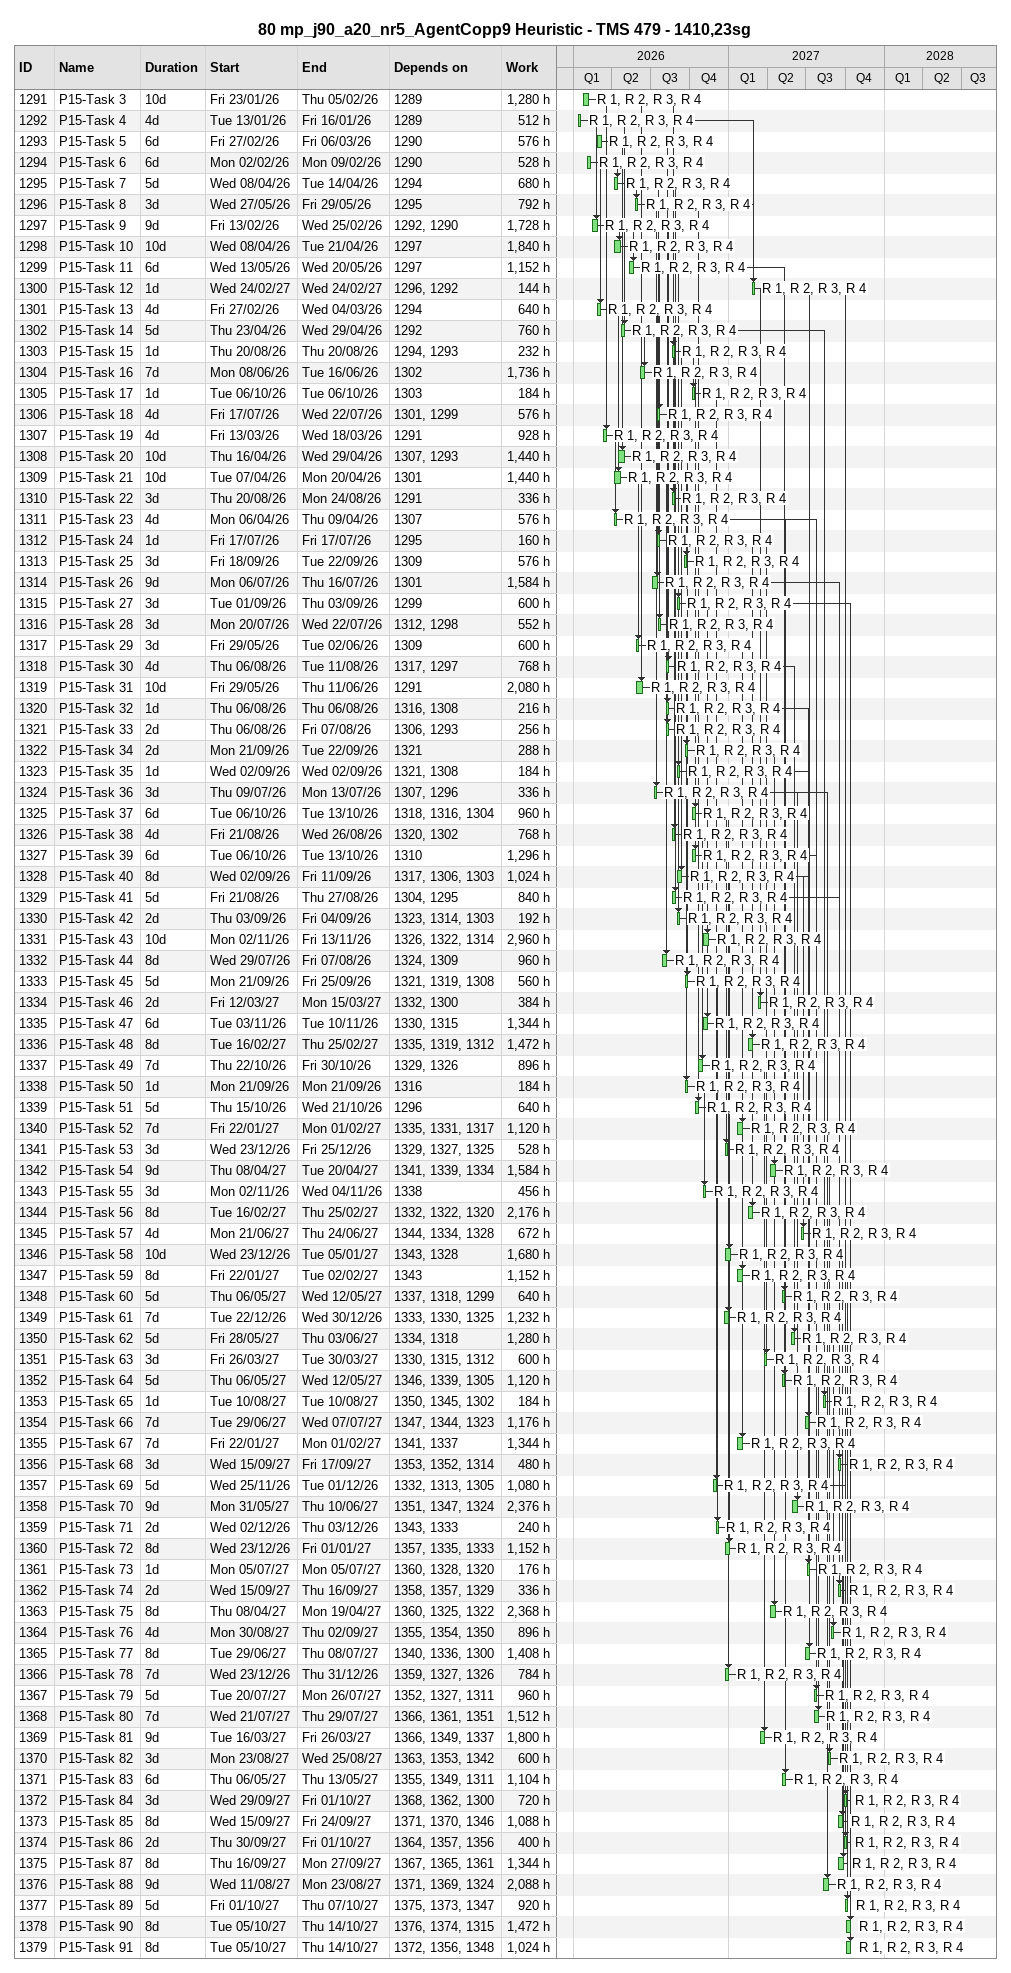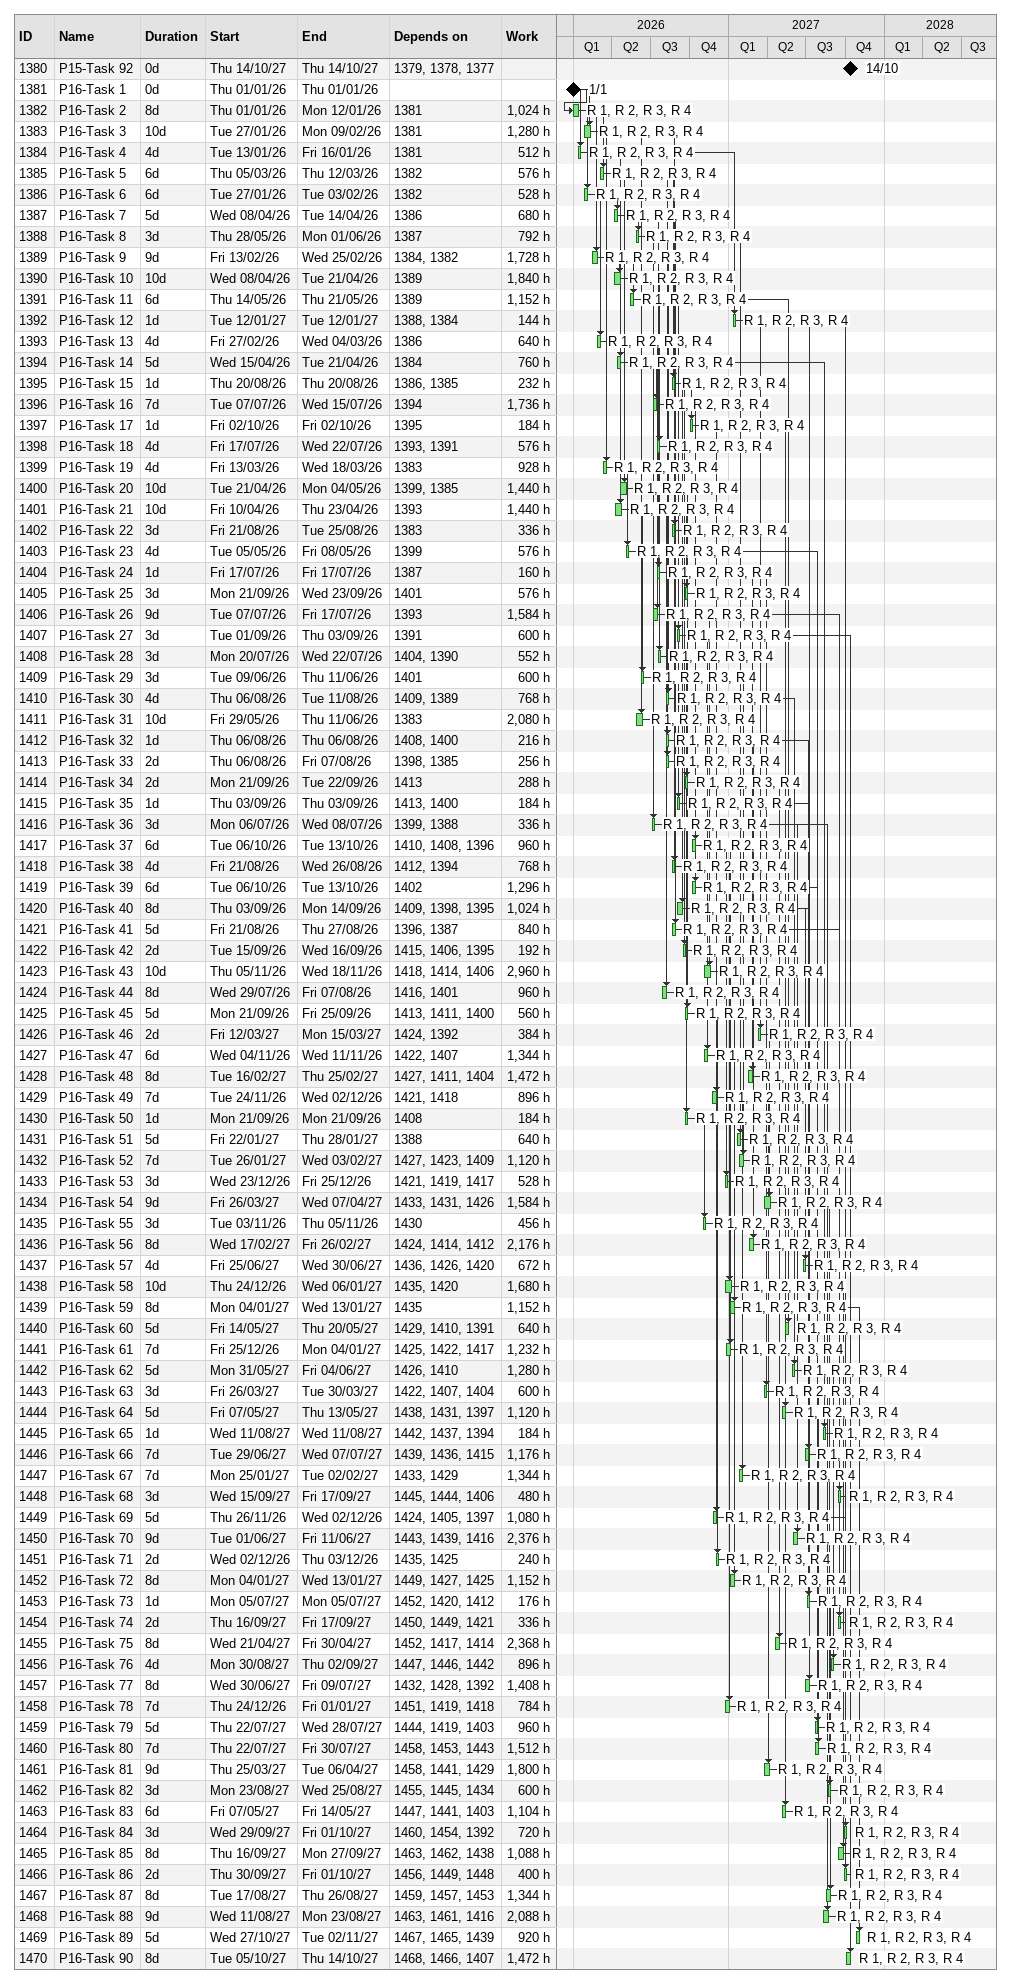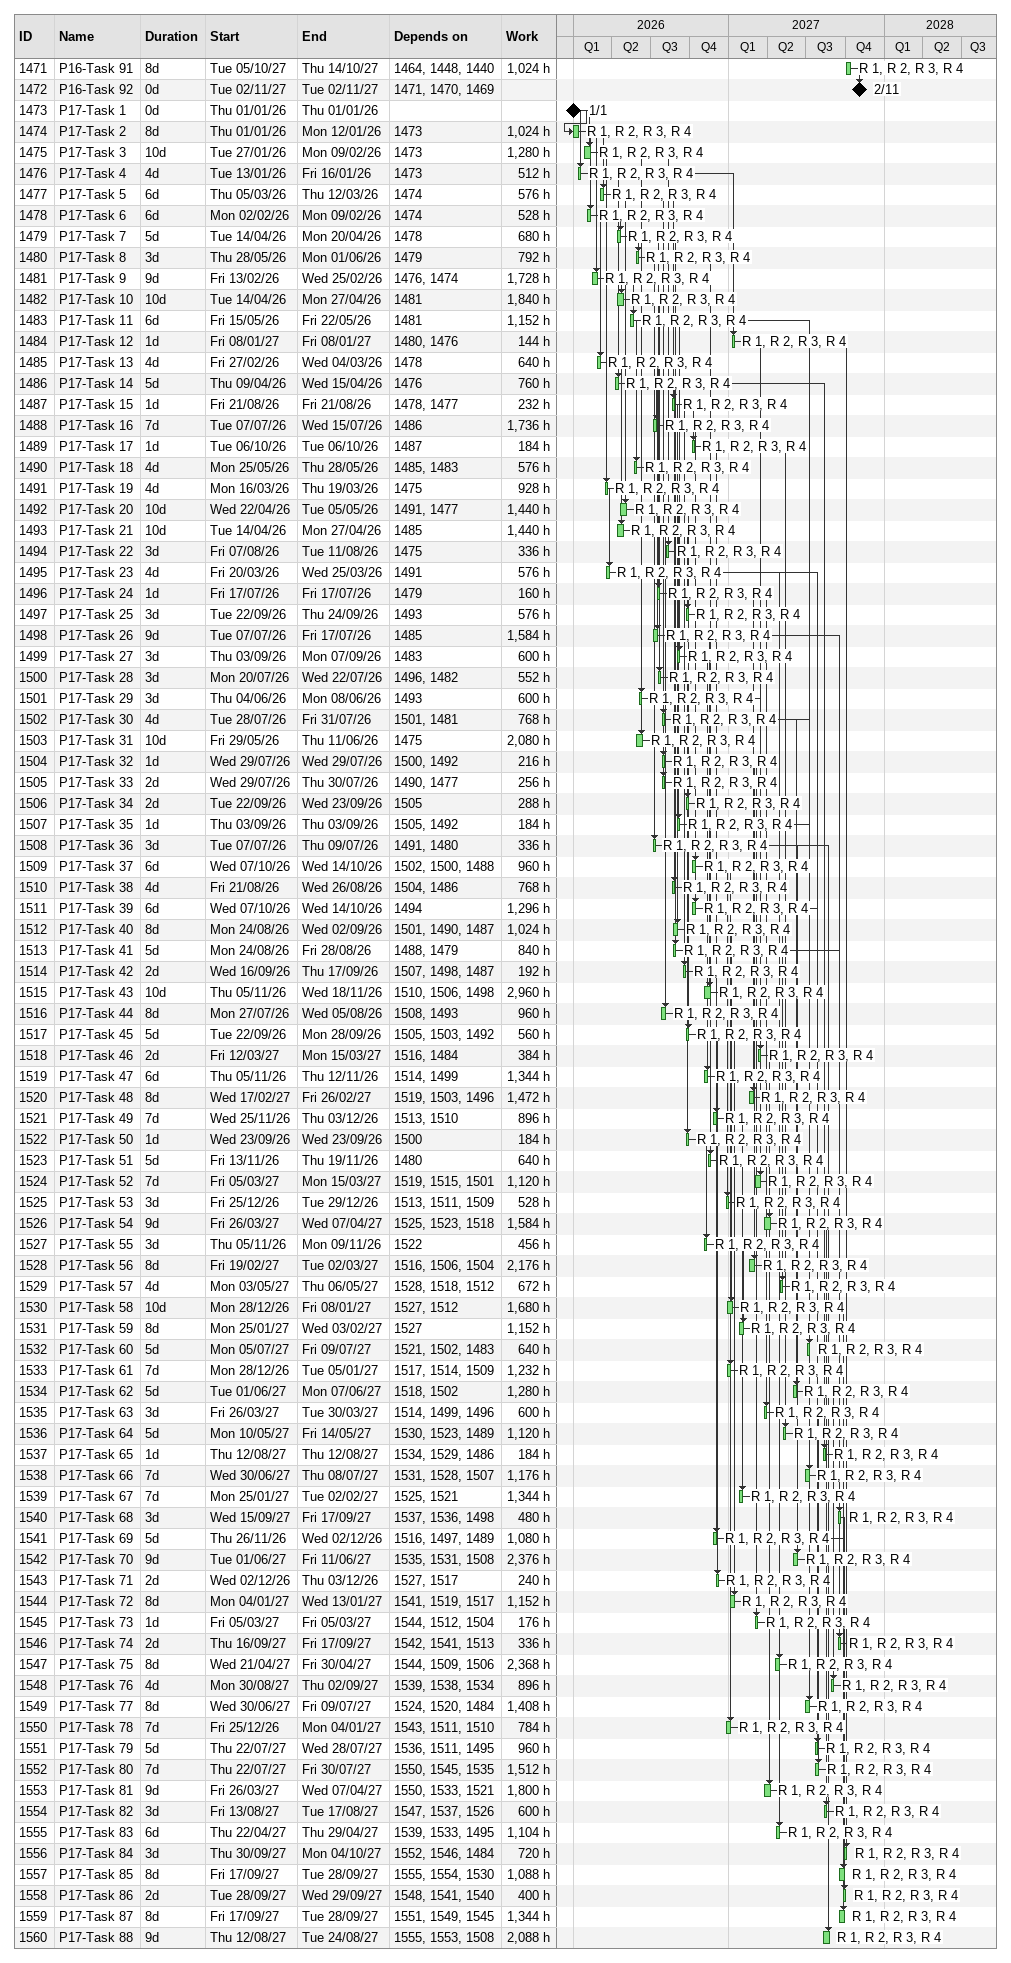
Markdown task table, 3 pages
80 mp_j90_a20_nr5_AgentCopp9 Heuristic - TMS 479 - 1410,23sg

| ID | Task | Duration | Start | Finish | Predecessors | Resources | Work (h) |
|---|---|---|---|---|---|---|---|
| 1291 | P15-Task 3 | 10d | 2026-01-23 | 2026-02-05 | 1289 | R 1, R 2, R 3, R 4 | 1280 |
| 1292 | P15-Task 4 | 4d | 2026-01-13 | 2026-01-16 | 1289 | R 1, R 2, R 3, R 4 | 512 |
| 1293 | P15-Task 5 | 6d | 2026-02-27 | 2026-03-06 | 1290 | R 1, R 2, R 3, R 4 | 576 |
| 1294 | P15-Task 6 | 6d | 2026-02-02 | 2026-02-09 | 1290 | R 1, R 2, R 3, R 4 | 528 |
| 1295 | P15-Task 7 | 5d | 2026-04-08 | 2026-04-14 | 1294 | R 1, R 2, R 3, R 4 | 680 |
| 1296 | P15-Task 8 | 3d | 2026-05-27 | 2026-05-29 | 1295 | R 1, R 2, R 3, R 4 | 792 |
| 1297 | P15-Task 9 | 9d | 2026-02-13 | 2026-02-25 | 1292, 1290 | R 1, R 2, R 3, R 4 | 1728 |
| 1298 | P15-Task 10 | 10d | 2026-04-08 | 2026-04-21 | 1297 | R 1, R 2, R 3, R 4 | 1840 |
| 1299 | P15-Task 11 | 6d | 2026-05-13 | 2026-05-20 | 1297 | R 1, R 2, R 3, R 4 | 1152 |
| 1300 | P15-Task 12 | 1d | 2027-02-24 | 2027-02-24 | 1296, 1292 | R 1, R 2, R 3, R 4 | 144 |
| 1301 | P15-Task 13 | 4d | 2026-02-27 | 2026-03-04 | 1294 | R 1, R 2, R 3, R 4 | 640 |
| 1302 | P15-Task 14 | 5d | 2026-04-23 | 2026-04-29 | 1292 | R 1, R 2, R 3, R 4 | 760 |
| 1303 | P15-Task 15 | 1d | 2026-08-20 | 2026-08-20 | 1294, 1293 | R 1, R 2, R 3, R 4 | 232 |
| 1304 | P15-Task 16 | 7d | 2026-06-08 | 2026-06-16 | 1302 | R 1, R 2, R 3, R 4 | 1736 |
| 1305 | P15-Task 17 | 1d | 2026-10-06 | 2026-10-06 | 1303 | R 1, R 2, R 3, R 4 | 184 |
| 1306 | P15-Task 18 | 4d | 2026-07-17 | 2026-07-22 | 1301, 1299 | R 1, R 2, R 3, R 4 | 576 |
| 1307 | P15-Task 19 | 4d | 2026-03-13 | 2026-03-18 | 1291 | R 1, R 2, R 3, R 4 | 928 |
| 1308 | P15-Task 20 | 10d | 2026-04-16 | 2026-04-29 | 1307, 1293 | R 1, R 2, R 3, R 4 | 1440 |
| 1309 | P15-Task 21 | 10d | 2026-04-07 | 2026-04-20 | 1301 | R 1, R 2, R 3, R 4 | 1440 |
| 1310 | P15-Task 22 | 3d | 2026-08-20 | 2026-08-24 | 1291 | R 1, R 2, R 3, R 4 | 336 |
| 1311 | P15-Task 23 | 4d | 2026-04-06 | 2026-04-09 | 1307 | R 1, R 2, R 3, R 4 | 576 |
| 1312 | P15-Task 24 | 1d | 2026-07-17 | 2026-07-17 | 1295 | R 1, R 2, R 3, R 4 | 160 |
| 1313 | P15-Task 25 | 3d | 2026-09-18 | 2026-09-22 | 1309 | R 1, R 2, R 3, R 4 | 576 |
| 1314 | P15-Task 26 | 9d | 2026-07-06 | 2026-07-16 | 1301 | R 1, R 2, R 3, R 4 | 1584 |
| 1315 | P15-Task 27 | 3d | 2026-09-01 | 2026-09-03 | 1299 | R 1, R 2, R 3, R 4 | 600 |
| 1316 | P15-Task 28 | 3d | 2026-07-20 | 2026-07-22 | 1312, 1298 | R 1, R 2, R 3, R 4 | 552 |
| 1317 | P15-Task 29 | 3d | 2026-05-29 | 2026-06-02 | 1309 | R 1, R 2, R 3, R 4 | 600 |
| 1318 | P15-Task 30 | 4d | 2026-08-06 | 2026-08-11 | 1317, 1297 | R 1, R 2, R 3, R 4 | 768 |
| 1319 | P15-Task 31 | 10d | 2026-05-29 | 2026-06-11 | 1291 | R 1, R 2, R 3, R 4 | 2080 |
| 1320 | P15-Task 32 | 1d | 2026-08-06 | 2026-08-06 | 1316, 1308 | R 1, R 2, R 3, R 4 | 216 |
| 1321 | P15-Task 33 | 2d | 2026-08-06 | 2026-08-07 | 1306, 1293 | R 1, R 2, R 3, R 4 | 256 |
| 1322 | P15-Task 34 | 2d | 2026-09-21 | 2026-09-22 | 1321 | R 1, R 2, R 3, R 4 | 288 |
| 1323 | P15-Task 35 | 1d | 2026-09-02 | 2026-09-02 | 1321, 1308 | R 1, R 2, R 3, R 4 | 184 |
| 1324 | P15-Task 36 | 3d | 2026-07-09 | 2026-07-13 | 1307, 1296 | R 1, R 2, R 3, R 4 | 336 |
| 1325 | P15-Task 37 | 6d | 2026-10-06 | 2026-10-13 | 1318, 1316, 1304 | R 1, R 2, R 3, R 4 | 960 |
| 1326 | P15-Task 38 | 4d | 2026-08-21 | 2026-08-26 | 1320, 1302 | R 1, R 2, R 3, R 4 | 768 |
| 1327 | P15-Task 39 | 6d | 2026-10-06 | 2026-10-13 | 1310 | R 1, R 2, R 3, R 4 | 1296 |
| 1328 | P15-Task 40 | 8d | 2026-09-02 | 2026-09-11 | 1317, 1306, 1303 | R 1, R 2, R 3, R 4 | 1024 |
| 1329 | P15-Task 41 | 5d | 2026-08-21 | 2026-08-27 | 1304, 1295 | R 1, R 2, R 3, R 4 | 840 |
| 1330 | P15-Task 42 | 2d | 2026-09-03 | 2026-09-04 | 1323, 1314, 1303 | R 1, R 2, R 3, R 4 | 192 |
| 1331 | P15-Task 43 | 10d | 2026-11-02 | 2026-11-13 | 1326, 1322, 1314 | R 1, R 2, R 3, R 4 | 2960 |
| 1332 | P15-Task 44 | 8d | 2026-07-29 | 2026-08-07 | 1324, 1309 | R 1, R 2, R 3, R 4 | 960 |
| 1333 | P15-Task 45 | 5d | 2026-09-21 | 2026-09-25 | 1321, 1319, 1308 | R 1, R 2, R 3, R 4 | 560 |
| 1334 | P15-Task 46 | 2d | 2027-03-12 | 2027-03-15 | 1332, 1300 | R 1, R 2, R 3, R 4 | 384 |
| 1335 | P15-Task 47 | 6d | 2026-11-03 | 2026-11-10 | 1330, 1315 | R 1, R 2, R 3, R 4 | 1344 |
| 1336 | P15-Task 48 | 8d | 2027-02-16 | 2027-02-25 | 1335, 1319, 1312 | R 1, R 2, R 3, R 4 | 1472 |
| 1337 | P15-Task 49 | 7d | 2026-10-22 | 2026-10-30 | 1329, 1326 | R 1, R 2, R 3, R 4 | 896 |
| 1338 | P15-Task 50 | 1d | 2026-09-21 | 2026-09-21 | 1316 | R 1, R 2, R 3, R 4 | 184 |
| 1339 | P15-Task 51 | 5d | 2026-10-15 | 2026-10-21 | 1296 | R 1, R 2, R 3, R 4 | 640 |
| 1340 | P15-Task 52 | 7d | 2027-01-22 | 2027-02-01 | 1335, 1331, 1317 | R 1, R 2, R 3, R 4 | 1120 |
| 1341 | P15-Task 53 | 3d | 2026-12-23 | 2026-12-25 | 1329, 1327, 1325 | R 1, R 2, R 3, R 4 | 528 |
| 1342 | P15-Task 54 | 9d | 2027-04-08 | 2027-04-20 | 1341, 1339, 1334 | R 1, R 2, R 3, R 4 | 1584 |
| 1343 | P15-Task 55 | 3d | 2026-11-02 | 2026-11-04 | 1338 | R 1, R 2, R 3, R 4 | 456 |
| 1344 | P15-Task 56 | 8d | 2027-02-16 | 2027-02-25 | 1332, 1322, 1320 | R 1, R 2, R 3, R 4 | 2176 |
| 1345 | P15-Task 57 | 4d | 2027-06-21 | 2027-06-24 | 1344, 1334, 1328 | R 1, R 2, R 3, R 4 | 672 |
| 1346 | P15-Task 58 | 10d | 2026-12-23 | 2027-01-05 | 1343, 1328 | R 1, R 2, R 3, R 4 | 1680 |
| 1347 | P15-Task 59 | 8d | 2027-01-22 | 2027-02-02 | 1343 | R 1, R 2, R 3, R 4 | 1152 |
| 1348 | P15-Task 60 | 5d | 2027-05-06 | 2027-05-12 | 1337, 1318, 1299 | R 1, R 2, R 3, R 4 | 640 |
| 1349 | P15-Task 61 | 7d | 2026-12-22 | 2026-12-30 | 1333, 1330, 1325 | R 1, R 2, R 3, R 4 | 1232 |
| 1350 | P15-Task 62 | 5d | 2027-05-28 | 2027-06-03 | 1334, 1318 | R 1, R 2, R 3, R 4 | 1280 |
| 1351 | P15-Task 63 | 3d | 2027-03-26 | 2027-03-30 | 1330, 1315, 1312 | R 1, R 2, R 3, R 4 | 600 |
| 1352 | P15-Task 64 | 5d | 2027-05-06 | 2027-05-12 | 1346, 1339, 1305 | R 1, R 2, R 3, R 4 | 1120 |
| 1353 | P15-Task 65 | 1d | 2027-08-10 | 2027-08-10 | 1350, 1345, 1302 | R 1, R 2, R 3, R 4 | 184 |
| 1354 | P15-Task 66 | 7d | 2027-06-29 | 2027-07-07 | 1347, 1344, 1323 | R 1, R 2, R 3, R 4 | 1176 |
| 1355 | P15-Task 67 | 7d | 2027-01-22 | 2027-02-01 | 1341, 1337 | R 1, R 2, R 3, R 4 | 1344 |
| 1356 | P15-Task 68 | 3d | 2027-09-15 | 2027-09-17 | 1353, 1352, 1314 | R 1, R 2, R 3, R 4 | 480 |
| 1357 | P15-Task 69 | 5d | 2026-11-25 | 2026-12-01 | 1332, 1313, 1305 | R 1, R 2, R 3, R 4 | 1080 |
| 1358 | P15-Task 70 | 9d | 2027-05-31 | 2027-06-10 | 1351, 1347, 1324 | R 1, R 2, R 3, R 4 | 2376 |
| 1359 | P15-Task 71 | 2d | 2026-12-02 | 2026-12-03 | 1343, 1333 | R 1, R 2, R 3, R 4 | 240 |
| 1360 | P15-Task 72 | 8d | 2026-12-23 | 2027-01-01 | 1357, 1335, 1333 | R 1, R 2, R 3, R 4 | 1152 |
| 1361 | P15-Task 73 | 1d | 2027-07-05 | 2027-07-05 | 1360, 1328, 1320 | R 1, R 2, R 3, R 4 | 176 |
| 1362 | P15-Task 74 | 2d | 2027-09-15 | 2027-09-16 | 1358, 1357, 1329 | R 1, R 2, R 3, R 4 | 336 |
| 1363 | P15-Task 75 | 8d | 2027-04-08 | 2027-04-19 | 1360, 1325, 1322 | R 1, R 2, R 3, R 4 | 2368 |
| 1364 | P15-Task 76 | 4d | 2027-08-30 | 2027-09-02 | 1355, 1354, 1350 | R 1, R 2, R 3, R 4 | 896 |
| 1365 | P15-Task 77 | 8d | 2027-06-29 | 2027-07-08 | 1340, 1336, 1300 | R 1, R 2, R 3, R 4 | 1408 |
| 1366 | P15-Task 78 | 7d | 2026-12-23 | 2026-12-31 | 1359, 1327, 1326 | R 1, R 2, R 3, R 4 | 784 |
| 1367 | P15-Task 79 | 5d | 2027-07-20 | 2027-07-26 | 1352, 1327, 1311 | R 1, R 2, R 3, R 4 | 960 |
| 1368 | P15-Task 80 | 7d | 2027-07-21 | 2027-07-29 | 1366, 1361, 1351 | R 1, R 2, R 3, R 4 | 1512 |
| 1369 | P15-Task 81 | 9d | 2027-03-16 | 2027-03-26 | 1366, 1349, 1337 | R 1, R 2, R 3, R 4 | 1800 |
| 1370 | P15-Task 82 | 3d | 2027-08-23 | 2027-08-25 | 1363, 1353, 1342 | R 1, R 2, R 3, R 4 | 600 |
| 1371 | P15-Task 83 | 6d | 2027-05-06 | 2027-05-13 | 1355, 1349, 1311 | R 1, R 2, R 3, R 4 | 1104 |
| 1372 | P15-Task 84 | 3d | 2027-09-29 | 2027-10-01 | 1368, 1362, 1300 | R 1, R 2, R 3, R 4 | 720 |
| 1373 | P15-Task 85 | 8d | 2027-09-15 | 2027-09-24 | 1371, 1370, 1346 | R 1, R 2, R 3, R 4 | 1088 |
| 1374 | P15-Task 86 | 2d | 2027-09-30 | 2027-10-01 | 1364, 1357, 1356 | R 1, R 2, R 3, R 4 | 400 |
| 1375 | P15-Task 87 | 8d | 2027-09-16 | 2027-09-27 | 1367, 1365, 1361 | R 1, R 2, R 3, R 4 | 1344 |
| 1376 | P15-Task 88 | 9d | 2027-08-11 | 2027-08-23 | 1371, 1369, 1324 | R 1, R 2, R 3, R 4 | 2088 |
| 1377 | P15-Task 89 | 5d | 2027-10-01 | 2027-10-07 | 1375, 1373, 1347 | R 1, R 2, R 3, R 4 | 920 |
| 1378 | P15-Task 90 | 8d | 2027-10-05 | 2027-10-14 | 1376, 1374, 1315 | R 1, R 2, R 3, R 4 | 1472 |
| 1379 | P15-Task 91 | 8d | 2027-10-05 | 2027-10-14 | 1372, 1356, 1348 | R 1, R 2, R 3, R 4 | 1024 |
| 1380 | P15-Task 92 | 0d | 2027-10-14 | 2027-10-14 | 1379, 1378, 1377 |  |  |
| 1381 | P16-Task 1 | 0d | 2026-01-01 | 2026-01-01 |  |  |  |
| 1382 | P16-Task 2 | 8d | 2026-01-01 | 2026-01-12 | 1381 | R 1, R 2, R 3, R 4 | 1024 |
| 1383 | P16-Task 3 | 10d | 2026-01-27 | 2026-02-09 | 1381 | R 1, R 2, R 3, R 4 | 1280 |
| 1384 | P16-Task 4 | 4d | 2026-01-13 | 2026-01-16 | 1381 | R 1, R 2, R 3, R 4 | 512 |
| 1385 | P16-Task 5 | 6d | 2026-03-05 | 2026-03-12 | 1382 | R 1, R 2, R 3, R 4 | 576 |
| 1386 | P16-Task 6 | 6d | 2026-01-27 | 2026-02-03 | 1382 | R 1, R 2, R 3, R 4 | 528 |
| 1387 | P16-Task 7 | 5d | 2026-04-08 | 2026-04-14 | 1386 | R 1, R 2, R 3, R 4 | 680 |
| 1388 | P16-Task 8 | 3d | 2026-05-28 | 2026-06-01 | 1387 | R 1, R 2, R 3, R 4 | 792 |
| 1389 | P16-Task 9 | 9d | 2026-02-13 | 2026-02-25 | 1384, 1382 | R 1, R 2, R 3, R 4 | 1728 |
| 1390 | P16-Task 10 | 10d | 2026-04-08 | 2026-04-21 | 1389 | R 1, R 2, R 3, R 4 | 1840 |
| 1391 | P16-Task 11 | 6d | 2026-05-14 | 2026-05-21 | 1389 | R 1, R 2, R 3, R 4 | 1152 |
| 1392 | P16-Task 12 | 1d | 2027-01-12 | 2027-01-12 | 1388, 1384 | R 1, R 2, R 3, R 4 | 144 |
| 1393 | P16-Task 13 | 4d | 2026-02-27 | 2026-03-04 | 1386 | R 1, R 2, R 3, R 4 | 640 |
| 1394 | P16-Task 14 | 5d | 2026-04-15 | 2026-04-21 | 1384 | R 1, R 2, R 3, R 4 | 760 |
| 1395 | P16-Task 15 | 1d | 2026-08-20 | 2026-08-20 | 1386, 1385 | R 1, R 2, R 3, R 4 | 232 |
| 1396 | P16-Task 16 | 7d | 2026-07-07 | 2026-07-15 | 1394 | R 1, R 2, R 3, R 4 | 1736 |
| 1397 | P16-Task 17 | 1d | 2026-10-02 | 2026-10-02 | 1395 | R 1, R 2, R 3, R 4 | 184 |
| 1398 | P16-Task 18 | 4d | 2026-07-17 | 2026-07-22 | 1393, 1391 | R 1, R 2, R 3, R 4 | 576 |
| 1399 | P16-Task 19 | 4d | 2026-03-13 | 2026-03-18 | 1383 | R 1, R 2, R 3, R 4 | 928 |
| 1400 | P16-Task 20 | 10d | 2026-04-21 | 2026-05-04 | 1399, 1385 | R 1, R 2, R 3, R 4 | 1440 |
| 1401 | P16-Task 21 | 10d | 2026-04-10 | 2026-04-23 | 1393 | R 1, R 2, R 3, R 4 | 1440 |
| 1402 | P16-Task 22 | 3d | 2026-08-21 | 2026-08-25 | 1383 | R 1, R 2, R 3, R 4 | 336 |
| 1403 | P16-Task 23 | 4d | 2026-05-05 | 2026-05-08 | 1399 | R 1, R 2, R 3, R 4 | 576 |
| 1404 | P16-Task 24 | 1d | 2026-07-17 | 2026-07-17 | 1387 | R 1, R 2, R 3, R 4 | 160 |
| 1405 | P16-Task 25 | 3d | 2026-09-21 | 2026-09-23 | 1401 | R 1, R 2, R 3, R 4 | 576 |
| 1406 | P16-Task 26 | 9d | 2026-07-07 | 2026-07-17 | 1393 | R 1, R 2, R 3, R 4 | 1584 |
| 1407 | P16-Task 27 | 3d | 2026-09-01 | 2026-09-03 | 1391 | R 1, R 2, R 3, R 4 | 600 |
| 1408 | P16-Task 28 | 3d | 2026-07-20 | 2026-07-22 | 1404, 1390 | R 1, R 2, R 3, R 4 | 552 |
| 1409 | P16-Task 29 | 3d | 2026-06-09 | 2026-06-11 | 1401 | R 1, R 2, R 3, R 4 | 600 |
| 1410 | P16-Task 30 | 4d | 2026-08-06 | 2026-08-11 | 1409, 1389 | R 1, R 2, R 3, R 4 | 768 |
| 1411 | P16-Task 31 | 10d | 2026-05-29 | 2026-06-11 | 1383 | R 1, R 2, R 3, R 4 | 2080 |
| 1412 | P16-Task 32 | 1d | 2026-08-06 | 2026-08-06 | 1408, 1400 | R 1, R 2, R 3, R 4 | 216 |
| 1413 | P16-Task 33 | 2d | 2026-08-06 | 2026-08-07 | 1398, 1385 | R 1, R 2, R 3, R 4 | 256 |
| 1414 | P16-Task 34 | 2d | 2026-09-21 | 2026-09-22 | 1413 | R 1, R 2, R 3, R 4 | 288 |
| 1415 | P16-Task 35 | 1d | 2026-09-03 | 2026-09-03 | 1413, 1400 | R 1, R 2, R 3, R 4 | 184 |
| 1416 | P16-Task 36 | 3d | 2026-07-06 | 2026-07-08 | 1399, 1388 | R 1, R 2, R 3, R 4 | 336 |
| 1417 | P16-Task 37 | 6d | 2026-10-06 | 2026-10-13 | 1410, 1408, 1396 | R 1, R 2, R 3, R 4 | 960 |
| 1418 | P16-Task 38 | 4d | 2026-08-21 | 2026-08-26 | 1412, 1394 | R 1, R 2, R 3, R 4 | 768 |
| 1419 | P16-Task 39 | 6d | 2026-10-06 | 2026-10-13 | 1402 | R 1, R 2, R 3, R 4 | 1296 |
| 1420 | P16-Task 40 | 8d | 2026-09-03 | 2026-09-14 | 1409, 1398, 1395 | R 1, R 2, R 3, R 4 | 1024 |
| 1421 | P16-Task 41 | 5d | 2026-08-21 | 2026-08-27 | 1396, 1387 | R 1, R 2, R 3, R 4 | 840 |
| 1422 | P16-Task 42 | 2d | 2026-09-15 | 2026-09-16 | 1415, 1406, 1395 | R 1, R 2, R 3, R 4 | 192 |
| 1423 | P16-Task 43 | 10d | 2026-11-05 | 2026-11-18 | 1418, 1414, 1406 | R 1, R 2, R 3, R 4 | 2960 |
| 1424 | P16-Task 44 | 8d | 2026-07-29 | 2026-08-07 | 1416, 1401 | R 1, R 2, R 3, R 4 | 960 |
| 1425 | P16-Task 45 | 5d | 2026-09-21 | 2026-09-25 | 1413, 1411, 1400 | R 1, R 2, R 3, R 4 | 560 |
| 1426 | P16-Task 46 | 2d | 2027-03-12 | 2027-03-15 | 1424, 1392 | R 1, R 2, R 3, R 4 | 384 |
| 1427 | P16-Task 47 | 6d | 2026-11-04 | 2026-11-11 | 1422, 1407 | R 1, R 2, R 3, R 4 | 1344 |
| 1428 | P16-Task 48 | 8d | 2027-02-16 | 2027-02-25 | 1427, 1411, 1404 | R 1, R 2, R 3, R 4 | 1472 |
| 1429 | P16-Task 49 | 7d | 2026-11-24 | 2026-12-02 | 1421, 1418 | R 1, R 2, R 3, R 4 | 896 |
| 1430 | P16-Task 50 | 1d | 2026-09-21 | 2026-09-21 | 1408 | R 1, R 2, R 3, R 4 | 184 |
| 1431 | P16-Task 51 | 5d | 2027-01-22 | 2027-01-28 | 1388 | R 1, R 2, R 3, R 4 | 640 |
| 1432 | P16-Task 52 | 7d | 2027-01-26 | 2027-02-03 | 1427, 1423, 1409 | R 1, R 2, R 3, R 4 | 1120 |
| 1433 | P16-Task 53 | 3d | 2026-12-23 | 2026-12-25 | 1421, 1419, 1417 | R 1, R 2, R 3, R 4 | 528 |
| 1434 | P16-Task 54 | 9d | 2027-03-26 | 2027-04-07 | 1433, 1431, 1426 | R 1, R 2, R 3, R 4 | 1584 |
| 1435 | P16-Task 55 | 3d | 2026-11-03 | 2026-11-05 | 1430 | R 1, R 2, R 3, R 4 | 456 |
| 1436 | P16-Task 56 | 8d | 2027-02-17 | 2027-02-26 | 1424, 1414, 1412 | R 1, R 2, R 3, R 4 | 2176 |
| 1437 | P16-Task 57 | 4d | 2027-06-25 | 2027-06-30 | 1436, 1426, 1420 | R 1, R 2, R 3, R 4 | 672 |
| 1438 | P16-Task 58 | 10d | 2026-12-24 | 2027-01-06 | 1435, 1420 | R 1, R 2, R 3, R 4 | 1680 |
| 1439 | P16-Task 59 | 8d | 2027-01-04 | 2027-01-13 | 1435 | R 1, R 2, R 3, R 4 | 1152 |
| 1440 | P16-Task 60 | 5d | 2027-05-14 | 2027-05-20 | 1429, 1410, 1391 | R 1, R 2, R 3, R 4 | 640 |
| 1441 | P16-Task 61 | 7d | 2026-12-25 | 2027-01-04 | 1425, 1422, 1417 | R 1, R 2, R 3, R 4 | 1232 |
| 1442 | P16-Task 62 | 5d | 2027-05-31 | 2027-06-04 | 1426, 1410 | R 1, R 2, R 3, R 4 | 1280 |
| 1443 | P16-Task 63 | 3d | 2027-03-26 | 2027-03-30 | 1422, 1407, 1404 | R 1, R 2, R 3, R 4 | 600 |
| 1444 | P16-Task 64 | 5d | 2027-05-07 | 2027-05-13 | 1438, 1431, 1397 | R 1, R 2, R 3, R 4 | 1120 |
| 1445 | P16-Task 65 | 1d | 2027-08-11 | 2027-08-11 | 1442, 1437, 1394 | R 1, R 2, R 3, R 4 | 184 |
| 1446 | P16-Task 66 | 7d | 2027-06-29 | 2027-07-07 | 1439, 1436, 1415 | R 1, R 2, R 3, R 4 | 1176 |
| 1447 | P16-Task 67 | 7d | 2027-01-25 | 2027-02-02 | 1433, 1429 | R 1, R 2, R 3, R 4 | 1344 |
| 1448 | P16-Task 68 | 3d | 2027-09-15 | 2027-09-17 | 1445, 1444, 1406 | R 1, R 2, R 3, R 4 | 480 |
| 1449 | P16-Task 69 | 5d | 2026-11-26 | 2026-12-02 | 1424, 1405, 1397 | R 1, R 2, R 3, R 4 | 1080 |
| 1450 | P16-Task 70 | 9d | 2027-06-01 | 2027-06-11 | 1443, 1439, 1416 | R 1, R 2, R 3, R 4 | 2376 |
| 1451 | P16-Task 71 | 2d | 2026-12-02 | 2026-12-03 | 1435, 1425 | R 1, R 2, R 3, R 4 | 240 |
| 1452 | P16-Task 72 | 8d | 2027-01-04 | 2027-01-13 | 1449, 1427, 1425 | R 1, R 2, R 3, R 4 | 1152 |
| 1453 | P16-Task 73 | 1d | 2027-07-05 | 2027-07-05 | 1452, 1420, 1412 | R 1, R 2, R 3, R 4 | 176 |
| 1454 | P16-Task 74 | 2d | 2027-09-16 | 2027-09-17 | 1450, 1449, 1421 | R 1, R 2, R 3, R 4 | 336 |
| 1455 | P16-Task 75 | 8d | 2027-04-21 | 2027-04-30 | 1452, 1417, 1414 | R 1, R 2, R 3, R 4 | 2368 |
| 1456 | P16-Task 76 | 4d | 2027-08-30 | 2027-09-02 | 1447, 1446, 1442 | R 1, R 2, R 3, R 4 | 896 |
| 1457 | P16-Task 77 | 8d | 2027-06-30 | 2027-07-09 | 1432, 1428, 1392 | R 1, R 2, R 3, R 4 | 1408 |
| 1458 | P16-Task 78 | 7d | 2026-12-24 | 2027-01-01 | 1451, 1419, 1418 | R 1, R 2, R 3, R 4 | 784 |
| 1459 | P16-Task 79 | 5d | 2027-07-22 | 2027-07-28 | 1444, 1419, 1403 | R 1, R 2, R 3, R 4 | 960 |
| 1460 | P16-Task 80 | 7d | 2027-07-22 | 2027-07-30 | 1458, 1453, 1443 | R 1, R 2, R 3, R 4 | 1512 |
| 1461 | P16-Task 81 | 9d | 2027-03-25 | 2027-04-06 | 1458, 1441, 1429 | R 1, R 2, R 3, R 4 | 1800 |
| 1462 | P16-Task 82 | 3d | 2027-08-23 | 2027-08-25 | 1455, 1445, 1434 | R 1, R 2, R 3, R 4 | 600 |
| 1463 | P16-Task 83 | 6d | 2027-05-07 | 2027-05-14 | 1447, 1441, 1403 | R 1, R 2, R 3, R 4 | 1104 |
| 1464 | P16-Task 84 | 3d | 2027-09-29 | 2027-10-01 | 1460, 1454, 1392 | R 1, R 2, R 3, R 4 | 720 |
| 1465 | P16-Task 85 | 8d | 2027-09-16 | 2027-09-27 | 1463, 1462, 1438 | R 1, R 2, R 3, R 4 | 1088 |
| 1466 | P16-Task 86 | 2d | 2027-09-30 | 2027-10-01 | 1456, 1449, 1448 | R 1, R 2, R 3, R 4 | 400 |
| 1467 | P16-Task 87 | 8d | 2027-08-17 | 2027-08-26 | 1459, 1457, 1453 | R 1, R 2, R 3, R 4 | 1344 |
| 1468 | P16-Task 88 | 9d | 2027-08-11 | 2027-08-23 | 1463, 1461, 1416 | R 1, R 2, R 3, R 4 | 2088 |
| 1469 | P16-Task 89 | 5d | 2027-10-27 | 2027-11-02 | 1467, 1465, 1439 | R 1, R 2, R 3, R 4 | 920 |
| 1470 | P16-Task 90 | 8d | 2027-10-05 | 2027-10-14 | 1468, 1466, 1407 | R 1, R 2, R 3, R 4 | 1472 |
| 1471 | P16-Task 91 | 8d | 2027-10-05 | 2027-10-14 | 1464, 1448, 1440 | R 1, R 2, R 3, R 4 | 1024 |
| 1472 | P16-Task 92 | 0d | 2027-11-02 | 2027-11-02 | 1471, 1470, 1469 |  |  |
| 1473 | P17-Task 1 | 0d | 2026-01-01 | 2026-01-01 |  |  |  |
| 1474 | P17-Task 2 | 8d | 2026-01-01 | 2026-01-12 | 1473 | R 1, R 2, R 3, R 4 | 1024 |
| 1475 | P17-Task 3 | 10d | 2026-01-27 | 2026-02-09 | 1473 | R 1, R 2, R 3, R 4 | 1280 |
| 1476 | P17-Task 4 | 4d | 2026-01-13 | 2026-01-16 | 1473 | R 1, R 2, R 3, R 4 | 512 |
| 1477 | P17-Task 5 | 6d | 2026-03-05 | 2026-03-12 | 1474 | R 1, R 2, R 3, R 4 | 576 |
| 1478 | P17-Task 6 | 6d | 2026-02-02 | 2026-02-09 | 1474 | R 1, R 2, R 3, R 4 | 528 |
| 1479 | P17-Task 7 | 5d | 2026-04-14 | 2026-04-20 | 1478 | R 1, R 2, R 3, R 4 | 680 |
| 1480 | P17-Task 8 | 3d | 2026-05-28 | 2026-06-01 | 1479 | R 1, R 2, R 3, R 4 | 792 |
| 1481 | P17-Task 9 | 9d | 2026-02-13 | 2026-02-25 | 1476, 1474 | R 1, R 2, R 3, R 4 | 1728 |
| 1482 | P17-Task 10 | 10d | 2026-04-14 | 2026-04-27 | 1481 | R 1, R 2, R 3, R 4 | 1840 |
| 1483 | P17-Task 11 | 6d | 2026-05-15 | 2026-05-22 | 1481 | R 1, R 2, R 3, R 4 | 1152 |
| 1484 | P17-Task 12 | 1d | 2027-01-08 | 2027-01-08 | 1480, 1476 | R 1, R 2, R 3, R 4 | 144 |
| 1485 | P17-Task 13 | 4d | 2026-02-27 | 2026-03-04 | 1478 | R 1, R 2, R 3, R 4 | 640 |
| 1486 | P17-Task 14 | 5d | 2026-04-09 | 2026-04-15 | 1476 | R 1, R 2, R 3, R 4 | 760 |
| 1487 | P17-Task 15 | 1d | 2026-08-21 | 2026-08-21 | 1478, 1477 | R 1, R 2, R 3, R 4 | 232 |
| 1488 | P17-Task 16 | 7d | 2026-07-07 | 2026-07-15 | 1486 | R 1, R 2, R 3, R 4 | 1736 |
| 1489 | P17-Task 17 | 1d | 2026-10-06 | 2026-10-06 | 1487 | R 1, R 2, R 3, R 4 | 184 |
| 1490 | P17-Task 18 | 4d | 2026-05-25 | 2026-05-28 | 1485, 1483 | R 1, R 2, R 3, R 4 | 576 |
| 1491 | P17-Task 19 | 4d | 2026-03-16 | 2026-03-19 | 1475 | R 1, R 2, R 3, R 4 | 928 |
| 1492 | P17-Task 20 | 10d | 2026-04-22 | 2026-05-05 | 1491, 1477 | R 1, R 2, R 3, R 4 | 1440 |
| 1493 | P17-Task 21 | 10d | 2026-04-14 | 2026-04-27 | 1485 | R 1, R 2, R 3, R 4 | 1440 |
| 1494 | P17-Task 22 | 3d | 2026-08-07 | 2026-08-11 | 1475 | R 1, R 2, R 3, R 4 | 336 |
| 1495 | P17-Task 23 | 4d | 2026-03-20 | 2026-03-25 | 1491 | R 1, R 2, R 3, R 4 | 576 |
| 1496 | P17-Task 24 | 1d | 2026-07-17 | 2026-07-17 | 1479 | R 1, R 2, R 3, R 4 | 160 |
| 1497 | P17-Task 25 | 3d | 2026-09-22 | 2026-09-24 | 1493 | R 1, R 2, R 3, R 4 | 576 |
| 1498 | P17-Task 26 | 9d | 2026-07-07 | 2026-07-17 | 1485 | R 1, R 2, R 3, R 4 | 1584 |
| 1499 | P17-Task 27 | 3d | 2026-09-03 | 2026-09-07 | 1483 | R 1, R 2, R 3, R 4 | 600 |
| 1500 | P17-Task 28 | 3d | 2026-07-20 | 2026-07-22 | 1496, 1482 | R 1, R 2, R 3, R 4 | 552 |
| 1501 | P17-Task 29 | 3d | 2026-06-04 | 2026-06-08 | 1493 | R 1, R 2, R 3, R 4 | 600 |
| 1502 | P17-Task 30 | 4d | 2026-07-28 | 2026-07-31 | 1501, 1481 | R 1, R 2, R 3, R 4 | 768 |
| 1503 | P17-Task 31 | 10d | 2026-05-29 | 2026-06-11 | 1475 | R 1, R 2, R 3, R 4 | 2080 |
| 1504 | P17-Task 32 | 1d | 2026-07-29 | 2026-07-29 | 1500, 1492 | R 1, R 2, R 3, R 4 | 216 |
| 1505 | P17-Task 33 | 2d | 2026-07-29 | 2026-07-30 | 1490, 1477 | R 1, R 2, R 3, R 4 | 256 |
| 1506 | P17-Task 34 | 2d | 2026-09-22 | 2026-09-23 | 1505 | R 1, R 2, R 3, R 4 | 288 |
| 1507 | P17-Task 35 | 1d | 2026-09-03 | 2026-09-03 | 1505, 1492 | R 1, R 2, R 3, R 4 | 184 |
| 1508 | P17-Task 36 | 3d | 2026-07-07 | 2026-07-09 | 1491, 1480 | R 1, R 2, R 3, R 4 | 336 |
| 1509 | P17-Task 37 | 6d | 2026-10-07 | 2026-10-14 | 1502, 1500, 1488 | R 1, R 2, R 3, R 4 | 960 |
| 1510 | P17-Task 38 | 4d | 2026-08-21 | 2026-08-26 | 1504, 1486 | R 1, R 2, R 3, R 4 | 768 |
| 1511 | P17-Task 39 | 6d | 2026-10-07 | 2026-10-14 | 1494 | R 1, R 2, R 3, R 4 | 1296 |
| 1512 | P17-Task 40 | 8d | 2026-08-24 | 2026-09-02 | 1501, 1490, 1487 | R 1, R 2, R 3, R 4 | 1024 |
| 1513 | P17-Task 41 | 5d | 2026-08-24 | 2026-08-28 | 1488, 1479 | R 1, R 2, R 3, R 4 | 840 |
| 1514 | P17-Task 42 | 2d | 2026-09-16 | 2026-09-17 | 1507, 1498, 1487 | R 1, R 2, R 3, R 4 | 192 |
| 1515 | P17-Task 43 | 10d | 2026-11-05 | 2026-11-18 | 1510, 1506, 1498 | R 1, R 2, R 3, R 4 | 2960 |
| 1516 | P17-Task 44 | 8d | 2026-07-27 | 2026-08-05 | 1508, 1493 | R 1, R 2, R 3, R 4 | 960 |
| 1517 | P17-Task 45 | 5d | 2026-09-22 | 2026-09-28 | 1505, 1503, 1492 | R 1, R 2, R 3, R 4 | 560 |
| 1518 | P17-Task 46 | 2d | 2027-03-12 | 2027-03-15 | 1516, 1484 | R 1, R 2, R 3, R 4 | 384 |
| 1519 | P17-Task 47 | 6d | 2026-11-05 | 2026-11-12 | 1514, 1499 | R 1, R 2, R 3, R 4 | 1344 |
| 1520 | P17-Task 48 | 8d | 2027-02-17 | 2027-02-26 | 1519, 1503, 1496 | R 1, R 2, R 3, R 4 | 1472 |
| 1521 | P17-Task 49 | 7d | 2026-11-25 | 2026-12-03 | 1513, 1510 | R 1, R 2, R 3, R 4 | 896 |
| 1522 | P17-Task 50 | 1d | 2026-09-23 | 2026-09-23 | 1500 | R 1, R 2, R 3, R 4 | 184 |
| 1523 | P17-Task 51 | 5d | 2026-11-13 | 2026-11-19 | 1480 | R 1, R 2, R 3, R 4 | 640 |
| 1524 | P17-Task 52 | 7d | 2027-03-05 | 2027-03-15 | 1519, 1515, 1501 | R 1, R 2, R 3, R 4 | 1120 |
| 1525 | P17-Task 53 | 3d | 2026-12-25 | 2026-12-29 | 1513, 1511, 1509 | R 1, R 2, R 3, R 4 | 528 |
| 1526 | P17-Task 54 | 9d | 2027-03-26 | 2027-04-07 | 1525, 1523, 1518 | R 1, R 2, R 3, R 4 | 1584 |
| 1527 | P17-Task 55 | 3d | 2026-11-05 | 2026-11-09 | 1522 | R 1, R 2, R 3, R 4 | 456 |
| 1528 | P17-Task 56 | 8d | 2027-02-19 | 2027-03-02 | 1516, 1506, 1504 | R 1, R 2, R 3, R 4 | 2176 |
| 1529 | P17-Task 57 | 4d | 2027-05-03 | 2027-05-06 | 1528, 1518, 1512 | R 1, R 2, R 3, R 4 | 672 |
| 1530 | P17-Task 58 | 10d | 2026-12-28 | 2027-01-08 | 1527, 1512 | R 1, R 2, R 3, R 4 | 1680 |
| 1531 | P17-Task 59 | 8d | 2027-01-25 | 2027-02-03 | 1527 | R 1, R 2, R 3, R 4 | 1152 |
| 1532 | P17-Task 60 | 5d | 2027-07-05 | 2027-07-09 | 1521, 1502, 1483 | R 1, R 2, R 3, R 4 | 640 |
| 1533 | P17-Task 61 | 7d | 2026-12-28 | 2027-01-05 | 1517, 1514, 1509 | R 1, R 2, R 3, R 4 | 1232 |
| 1534 | P17-Task 62 | 5d | 2027-06-01 | 2027-06-07 | 1518, 1502 | R 1, R 2, R 3, R 4 | 1280 |
| 1535 | P17-Task 63 | 3d | 2027-03-26 | 2027-03-30 | 1514, 1499, 1496 | R 1, R 2, R 3, R 4 | 600 |
| 1536 | P17-Task 64 | 5d | 2027-05-10 | 2027-05-14 | 1530, 1523, 1489 | R 1, R 2, R 3, R 4 | 1120 |
| 1537 | P17-Task 65 | 1d | 2027-08-12 | 2027-08-12 | 1534, 1529, 1486 | R 1, R 2, R 3, R 4 | 184 |
| 1538 | P17-Task 66 | 7d | 2027-06-30 | 2027-07-08 | 1531, 1528, 1507 | R 1, R 2, R 3, R 4 | 1176 |
| 1539 | P17-Task 67 | 7d | 2027-01-25 | 2027-02-02 | 1525, 1521 | R 1, R 2, R 3, R 4 | 1344 |
| 1540 | P17-Task 68 | 3d | 2027-09-15 | 2027-09-17 | 1537, 1536, 1498 | R 1, R 2, R 3, R 4 | 480 |
| 1541 | P17-Task 69 | 5d | 2026-11-26 | 2026-12-02 | 1516, 1497, 1489 | R 1, R 2, R 3, R 4 | 1080 |
| 1542 | P17-Task 70 | 9d | 2027-06-01 | 2027-06-11 | 1535, 1531, 1508 | R 1, R 2, R 3, R 4 | 2376 |
| 1543 | P17-Task 71 | 2d | 2026-12-02 | 2026-12-03 | 1527, 1517 | R 1, R 2, R 3, R 4 | 240 |
| 1544 | P17-Task 72 | 8d | 2027-01-04 | 2027-01-13 | 1541, 1519, 1517 | R 1, R 2, R 3, R 4 | 1152 |
| 1545 | P17-Task 73 | 1d | 2027-03-05 | 2027-03-05 | 1544, 1512, 1504 | R 1, R 2, R 3, R 4 | 176 |
| 1546 | P17-Task 74 | 2d | 2027-09-16 | 2027-09-17 | 1542, 1541, 1513 | R 1, R 2, R 3, R 4 | 336 |
| 1547 | P17-Task 75 | 8d | 2027-04-21 | 2027-04-30 | 1544, 1509, 1506 | R 1, R 2, R 3, R 4 | 2368 |
| 1548 | P17-Task 76 | 4d | 2027-08-30 | 2027-09-02 | 1539, 1538, 1534 | R 1, R 2, R 3, R 4 | 896 |
| 1549 | P17-Task 77 | 8d | 2027-06-30 | 2027-07-09 | 1524, 1520, 1484 | R 1, R 2, R 3, R 4 | 1408 |
| 1550 | P17-Task 78 | 7d | 2026-12-25 | 2027-01-04 | 1543, 1511, 1510 | R 1, R 2, R 3, R 4 | 784 |
| 1551 | P17-Task 79 | 5d | 2027-07-22 | 2027-07-28 | 1536, 1511, 1495 | R 1, R 2, R 3, R 4 | 960 |
| 1552 | P17-Task 80 | 7d | 2027-07-22 | 2027-07-30 | 1550, 1545, 1535 | R 1, R 2, R 3, R 4 | 1512 |
| 1553 | P17-Task 81 | 9d | 2027-03-26 | 2027-04-07 | 1550, 1533, 1521 | R 1, R 2, R 3, R 4 | 1800 |
| 1554 | P17-Task 82 | 3d | 2027-08-13 | 2027-08-17 | 1547, 1537, 1526 | R 1, R 2, R 3, R 4 | 600 |
| 1555 | P17-Task 83 | 6d | 2027-04-22 | 2027-04-29 | 1539, 1533, 1495 | R 1, R 2, R 3, R 4 | 1104 |
| 1556 | P17-Task 84 | 3d | 2027-09-30 | 2027-10-04 | 1552, 1546, 1484 | R 1, R 2, R 3, R 4 | 720 |
| 1557 | P17-Task 85 | 8d | 2027-09-17 | 2027-09-28 | 1555, 1554, 1530 | R 1, R 2, R 3, R 4 | 1088 |
| 1558 | P17-Task 86 | 2d | 2027-09-28 | 2027-09-29 | 1548, 1541, 1540 | R 1, R 2, R 3, R 4 | 400 |
| 1559 | P17-Task 87 | 8d | 2027-09-17 | 2027-09-28 | 1551, 1549, 1545 | R 1, R 2, R 3, R 4 | 1344 |
| 1560 | P17-Task 88 | 9d | 2027-08-12 | 2027-08-24 | 1555, 1553, 1508 | R 1, R 2, R 3, R 4 | 2088 |
